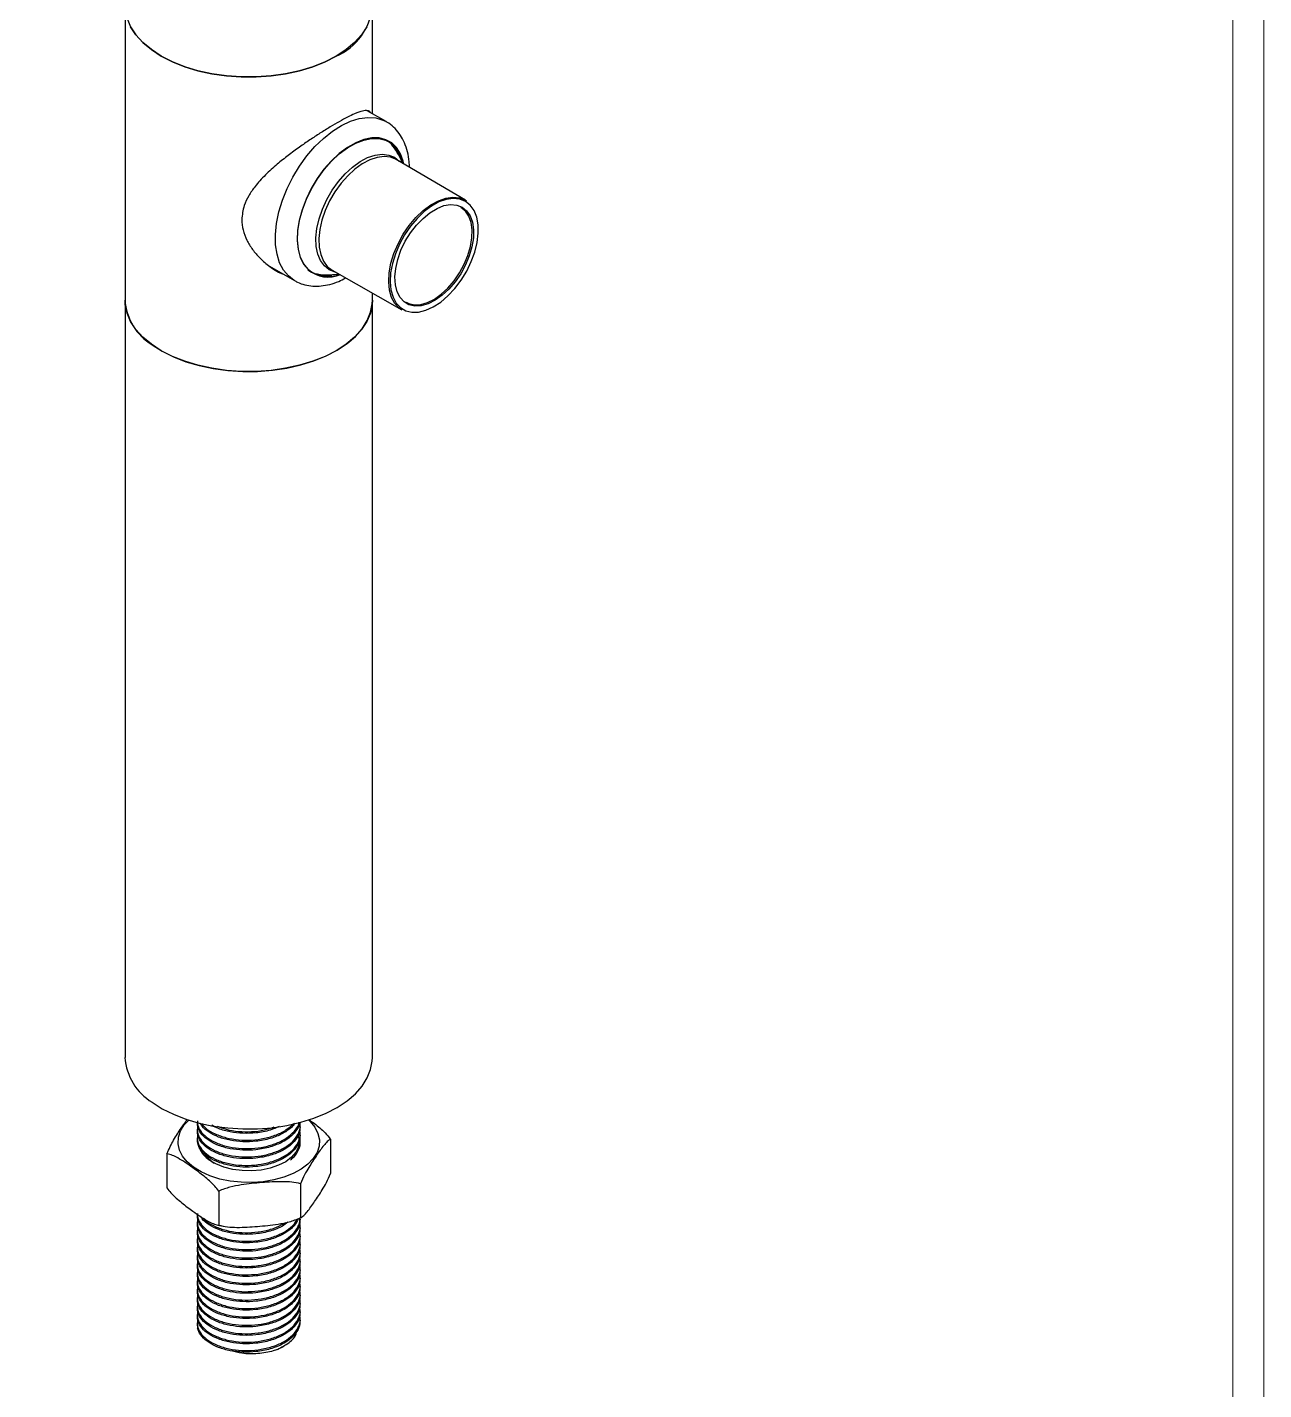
# Model space of a CAD drawing. Header units: millimetres. Extents: x 1036 to 1568, y -23 to 352.
# Drawn here: x 1448 to 1567.9, y 108.1 to 240.3 of the extents above; entities that cross this region are included whole.
import ezdxf

# ---------------------------------------------------------------- set-up
doc = ezdxf.new("R2010")
doc.units = ezdxf.units.MM
doc.layers.get('Defpoints').update_dxf_attribs({"color": 6, "lineweight": 9})
doc.layers.add('SolidLine', color=7, linetype='Continuous', lineweight=30)

msp = doc.modelspace()

# ---------------------------------------------------------------- linework, layer by layer
at = {"layer": 'Defpoints'}
for points in [[(1567.91, -23.09), (1567.91, 351.9), (1036.31, 351.9), (1036.31, -23.09)], [(1564.91, -20.09), (1564.91, 348.9), (1039.31, 348.9), (1039.31, -20.09)]]:
    msp.add_lwpolyline(points, close=True, dxfattribs=at)
at = {"layer": 'SolidLine', "color": 7, "linetype": 'Continuous', "lineweight": 25}
for p, q in [((1457.46, 242.43), (1457.46, 213.85)), ((1481.46, 231.94), (1481.46, 242.43)), ((1482.78, 231.17), (1480.95, 232.23)), ((1490.47, 223.56), (1483.75, 227.49)), ((1490.46, 223.56), (1490.59, 223.48)), ((1471.48, 217.15), (1473.88, 215.76)), ((1477.56, 216.75), (1484.32, 212.91)), ((1481.46, 213.85), (1481.46, 214.53)), ((1457.46, 213.85), (1457.46, 140.36)), ((1481.46, 140.36), (1481.46, 213.85)), ((1464.46, 134.06), (1464.46, 134.06)), ((1474.46, 133.65), (1474.46, 133.81)), ((1464.46, 133.4), (1464.46, 133.24)), ((1464.46, 132.58), (1464.46, 132.42)), ((1474.46, 132.83), (1474.46, 132.99)), ((1477.39, 132.44), (1477.39, 129.12)), ((1461.52, 131.03), (1461.52, 127.71)), ((1465.87, 130.29), (1466.1, 130.13)), ((1466.55, 127.41), (1466.55, 124.1)), ((1474.48, 128.12), (1474.48, 124.8)), ((1464.46, 124.42), (1464.46, 124.26)), ((1464.46, 123.6), (1464.46, 123.44)), ((1474.46, 123.85), (1474.46, 124.01)), ((1474.46, 123.03), (1474.46, 123.19)), ((1464.46, 122.78), (1464.46, 122.63)), ((1464.46, 121.97), (1464.46, 121.81)), ((1474.46, 122.22), (1474.46, 122.38)), ((1464.46, 121.15), (1464.46, 120.99)), ((1464.46, 120.34), (1464.46, 120.18)), ((1474.46, 121.4), (1474.46, 121.56)), ((1474.46, 120.58), (1474.46, 120.74)), ((1464.46, 119.52), (1464.46, 119.36)), ((1474.46, 119.77), (1474.46, 119.93)), ((1474.46, 118.95), (1474.46, 119.11)), ((1464.46, 118.7), (1464.46, 118.54)), ((1464.46, 117.89), (1464.46, 117.73)), ((1474.46, 118.13), (1474.46, 118.29)), ((1464.46, 117.07), (1464.46, 116.91)), ((1474.46, 117.32), (1474.46, 117.48)), ((1474.46, 116.5), (1474.46, 116.66)), ((1464.46, 116.25), (1464.46, 116.09)), ((1464.46, 115.44), (1464.46, 115.28)), ((1474.46, 115.68), (1474.46, 115.84)), ((1474.46, 114.87), (1474.46, 115.03)), ((1464.46, 114.62), (1464.46, 114.48)), ((1464.46, 114.48), (1464.49, 114.12)), ((1472.78, 112.31), (1472.24, 112.04))]:
    msp.add_line(p, q, dxfattribs=at)
at = {"layer": 'SolidLine', "color": 8, "linetype": 'Continuous', "lineweight": 25}
msp.add_line((1483.77, 228.43), (1483.73, 228.56), dxfattribs=at)
at = {"layer": 'SolidLine', "color": 7, "linetype": 'Continuous', "lineweight": 25, "flags": 128}
for points in [[(1457.46, 242.43), (1457.48, 242.01), (1457.65, 241.18), (1458, 240.37), (1458.51, 239.59), (1459.19, 238.84), (1460.01, 238.16), (1460.97, 237.53), (1462.06, 236.97), (1463.25, 236.5), (1464.53, 236.11), (1465.89, 235.81), (1467.29, 235.61), (1468.73, 235.51), (1470.18, 235.51), (1471.62, 235.61), (1473.03, 235.81), (1474.38, 236.11), (1475.66, 236.5), (1476.86, 236.97), (1477.94, 237.53)], [(1480.91, 240.37), (1480.4, 239.59), (1479.73, 238.84), (1478.9, 238.16), (1477.94, 237.53), (1476.86, 236.97), (1475.66, 236.5), (1474.38, 236.11), (1473.03, 235.81), (1471.62, 235.61), (1470.18, 235.51), (1468.73, 235.51), (1467.29, 235.61), (1465.89, 235.81), (1464.53, 236.11), (1463.25, 236.5), (1462.06, 236.97), (1460.97, 237.53), (1460.01, 238.16), (1459.19, 238.84), (1458.51, 239.59), (1458, 240.37)], [(1475.23, 216.85), (1474.81, 217.38), (1474.49, 218.03), (1474.28, 218.8), (1474.2, 219.67), (1474.23, 220.61), (1474.39, 221.6), (1474.66, 222.62), (1475.05, 223.65), (1475.54, 224.65), (1476.11, 225.62), (1476.77, 226.52), (1477.48, 227.33), (1478.24, 228.04), (1479.03, 228.63), (1479.83, 229.08), (1480.61, 229.39), (1481.37, 229.54), (1482.08, 229.54), (1482.73, 229.38), (1483.3, 229.07), (1483.77, 228.61), (1484.15, 228.01), (1484.41, 227.3), (1484.47, 227.07)], [(1483.75, 227.49), (1483.75, 227.49), (1483.63, 227.56)], [(1484.32, 212.91), (1484.05, 213.09), (1483.63, 213.54), (1483.31, 214.12), (1483.11, 214.83), (1483.03, 215.63), (1483.08, 216.51), (1483.25, 217.44), (1483.54, 218.39), (1483.95, 219.33), (1484.45, 220.25), (1485.03, 221.11), (1485.68, 221.88), (1486.38, 222.55), (1487.11, 223.1), (1487.85, 223.5), (1488.57, 223.76), (1489.26, 223.85), (1489.9, 223.79), (1490.46, 223.56), (1490.46, 223.56)], [(1490.48, 223.44), (1489.93, 223.66), (1489.3, 223.72), (1488.62, 223.63), (1487.91, 223.38), (1487.19, 222.98), (1486.47, 222.44), (1485.78, 221.78), (1485.14, 221.02), (1484.56, 220.18), (1484.07, 219.28), (1483.68, 218.34), (1483.39, 217.41), (1483.22, 216.5), (1483.17, 215.63), (1483.25, 214.84), (1483.45, 214.15), (1483.76, 213.57), (1484.18, 213.13), (1484.69, 212.83), (1485.28, 212.69), (1485.93, 212.7), (1486.63, 212.88), (1487.35, 213.2), (1488.08, 213.67), (1488.78, 214.27), (1489.45, 214.99), (1490.06, 215.79), (1490.6, 216.67), (1491.04, 217.59), (1491.38, 218.52), (1491.61, 219.45), (1491.72, 220.34), (1491.71, 221.17), (1491.57, 221.91), (1491.32, 222.55), (1490.95, 223.06), (1490.48, 223.44)], [(1490.16, 222.87), (1490.59, 222.52), (1490.93, 222.02), (1491.16, 221.41), (1491.26, 220.69), (1491.25, 219.89), (1491.11, 219.03), (1490.85, 218.15), (1490.49, 217.27), (1490.02, 216.42), (1489.48, 215.63), (1488.87, 214.92), (1488.21, 214.32), (1487.53, 213.84), (1486.85, 213.5), (1486.18, 213.31), (1485.56, 213.28), (1485, 213.4), (1484.52, 213.68), (1484.13, 214.11), (1483.85, 214.67), (1483.68, 215.34), (1483.63, 216.1), (1483.71, 216.93), (1483.91, 217.8), (1484.22, 218.69), (1484.64, 219.56), (1485.14, 220.38), (1485.72, 221.13), (1486.36, 221.79), (1487.03, 222.34), (1487.72, 222.75), (1488.39, 223.02), (1489.04, 223.13), (1489.63, 223.08), (1490.16, 222.87)], [(1484.73, 213.65), (1484.97, 213.53), (1485.53, 213.41), (1486.14, 213.44), (1486.79, 213.62), (1487.46, 213.96), (1488.13, 214.43), (1488.77, 215.02), (1489.37, 215.72), (1489.9, 216.5), (1490.36, 217.33), (1490.72, 218.19), (1490.97, 219.06), (1491.1, 219.9), (1491.12, 220.68), (1491.02, 221.39), (1490.8, 221.99), (1490.47, 222.48), (1490.04, 222.83)], [(1481.46, 213.85), (1481.43, 213.43), (1481.26, 212.6), (1480.91, 211.79), (1480.4, 211.01), (1479.73, 210.27), (1478.9, 209.58), (1477.94, 208.95), (1476.86, 208.4), (1475.66, 207.92), (1474.38, 207.53), (1473.03, 207.24), (1471.62, 207.04), (1470.18, 206.93), (1468.73, 206.93), (1467.29, 207.04), (1465.89, 207.24), (1464.53, 207.53), (1463.25, 207.92), (1462.06, 208.4), (1460.97, 208.95), (1460.01, 209.58), (1459.19, 210.27), (1458.51, 211.01), (1458, 211.79), (1457.65, 212.6), (1457.48, 213.43), (1457.46, 213.85)], [(1460.1, 209.51), (1461.07, 208.89), (1462.17, 208.35), (1463.37, 207.88), (1464.66, 207.5), (1466.02, 207.21), (1467.43, 207.02), (1468.87, 206.93), (1470.32, 206.94), (1471.76, 207.05), (1473.16, 207.26), (1474.51, 207.57), (1475.78, 207.96), (1476.97, 208.45), (1478.04, 209.01), (1478.99, 209.64), (1479.8, 210.34), (1480.46, 211.08), (1480.95, 211.87), (1481.28, 212.68), (1481.44, 213.51), (1481.46, 213.85)], [(1460.1, 136.02), (1461.07, 135.4), (1462.17, 134.86), (1463.37, 134.39), (1464.66, 134.01), (1466.02, 133.72), (1467.43, 133.53), (1468.87, 133.44), (1470.32, 133.45), (1471.76, 133.56), (1473.16, 133.77), (1474.51, 134.08), (1475.78, 134.47), (1476.97, 134.96), (1478.04, 135.52), (1478.99, 136.15), (1479.8, 136.85), (1480.46, 137.59), (1480.95, 138.38), (1481.28, 139.19), (1481.44, 140.02), (1481.46, 140.36)], [(1475.27, 134.3), (1475.41, 134.16), (1475.87, 133.6), (1476.17, 133), (1476.31, 132.39), (1476.28, 131.76), (1476.08, 131.15), (1475.71, 130.57), (1475.19, 130.02), (1474.53, 129.53), (1473.75, 129.11), (1472.86, 128.76), (1471.89, 128.49), (1470.85, 128.32), (1469.79, 128.24), (1468.71, 128.26), (1467.65, 128.37), (1466.64, 128.58), (1465.69, 128.88), (1464.84, 129.26), (1464.11, 129.72), (1463.5, 130.23), (1463.04, 130.79), (1462.74, 131.39), (1462.6, 132), (1462.64, 132.63), (1462.84, 133.24), (1463.2, 133.82), (1463.64, 134.3)], [(1465.2, 130.94), (1465.38, 130.72), (1465.87, 130.29)], [(1474.35, 132.04), (1474.28, 131.69), (1474.02, 131.17), (1473.6, 130.69), (1473.04, 130.26), (1472.34, 129.91), (1471.54, 129.63), (1470.66, 129.45), (1469.74, 129.37), (1468.81, 129.39), (1467.9, 129.51), (1467.05, 129.73), (1466.28, 130.04), (1465.63, 130.42)]]:
    msp.add_lwpolyline(points, dxfattribs=at)
at = {"layer": 'SolidLine', "color": 8, "linetype": 'Continuous', "lineweight": 25, "flags": 128}
for points in [[(1473.3, 216.2), (1472.82, 216.77), (1472.45, 217.48), (1472.2, 218.3), (1472.06, 219.23), (1472.05, 220.23), (1472.15, 221.3), (1472.38, 222.41), (1472.73, 223.54), (1473.18, 224.67), (1473.74, 225.78), (1474.38, 226.84), (1475.1, 227.84), (1475.88, 228.75), (1476.71, 229.55), (1477.58, 230.24), (1478.45, 230.8), (1479.33, 231.22), (1480.18, 231.48), (1481, 231.59), (1481.77, 231.54), (1482.47, 231.33), (1482.79, 231.17)], [(1484.51, 227.05), (1484.45, 227.33), (1484.18, 228.05), (1483.8, 228.65), (1483.32, 229.11), (1482.75, 229.42), (1482.1, 229.59), (1481.38, 229.59), (1480.62, 229.44), (1479.83, 229.13), (1479.03, 228.67), (1478.24, 228.08), (1477.47, 227.37), (1476.75, 226.55), (1476.09, 225.64), (1475.51, 224.67), (1475.02, 223.65), (1474.63, 222.62), (1474.36, 221.59), (1474.2, 220.59), (1474.16, 219.65), (1474.25, 218.78), (1474.45, 218), (1474.78, 217.34), (1475.21, 216.81), (1475.21, 216.81)], [(1477.27, 216.8), (1476.8, 217.17), (1476.42, 217.69), (1476.16, 218.33), (1476.01, 219.07), (1475.98, 219.9), (1476.07, 220.8), (1476.28, 221.74), (1476.61, 222.69), (1477.03, 223.63), (1477.56, 224.53), (1478.16, 225.37), (1478.82, 226.12), (1479.52, 226.77), (1480.25, 227.29), (1480.99, 227.68), (1481.71, 227.92), (1482.39, 228.01), (1483.03, 227.93), (1483.59, 227.71), (1484.06, 227.33), (1484.1, 227.29)], [(1483.63, 227.56), (1483.2, 227.72), (1482.58, 227.79), (1481.9, 227.7), (1481.19, 227.47), (1480.47, 227.09), (1479.75, 226.57), (1479.06, 225.93), (1478.41, 225.19), (1477.82, 224.37), (1477.3, 223.48), (1476.88, 222.56), (1476.56, 221.62), (1476.35, 220.7), (1476.26, 219.82), (1476.29, 219), (1476.44, 218.27), (1476.7, 217.64), (1477.07, 217.13), (1477.54, 216.76)], [(1473.89, 215.75), (1473.87, 215.76), (1473.3, 216.2)], [(1476.62, 216.24), (1476.9, 216.3), (1476.94, 216.31)], [(1477.91, 216.55), (1477.83, 216.57), (1477.27, 216.8)]]:
    msp.add_lwpolyline(points, dxfattribs=at)
at = {"layer": 'SolidLine', "color": 7, "linetype": 'Continuous', "lineweight": 25}
for centre, radius, start, end in [((1475.65, 242.88), 5.82, 293.1382, 355.5416), ((1481.15, 226.62), 3.22, 9.6631, 55.0404), ((1477.16, 219.08), 2.95, 229.0718, 292.0849), ((1476.95, 219.12), 2.9, 243.3355, 280.9835), ((1462.95, 214.23), 5.51, 183.921, 238.7805), ((1462.95, 140.74), 5.51, 183.921, 238.7805), ((1472.58, 132.17), 1.78, 1.3363, 19.1457), ((1467.04, 132.57), 2.56, 202.3729, 236.806)]:
    msp.add_arc(centre, radius, start, end, dxfattribs=at)
at = {"layer": 'SolidLine', "color": 8, "linetype": 'Continuous', "lineweight": 25}
msp.add_arc((1477.17, 219.14), 3.05, 229.8215, 293.2253, dxfattribs=at)
at = {"layer": 'SolidLine', "color": 7, "linetype": 'Continuous', "lineweight": 25}
for points, knots in [([(1481.27, 232.04), (1481.26, 232.06), (1481.21, 232.18), (1480.99, 232.26), (1480.52, 232.24), (1479.85, 231.99), (1479.06, 231.62), (1478.26, 231.19), (1477.36, 230.66), (1476.39, 230.06), (1475.38, 229.4), (1474.34, 228.68), (1473.27, 227.89), (1472.15, 227), (1471.04, 226), (1470.11, 224.98), (1469.43, 223.99), (1468.91, 222.93), (1468.83, 222.13), (1468.78, 221.67)], [0, 0, 0, 0, 0.007917, 0.073679, 0.150573, 0.23047, 0.284234, 0.339509, 0.393302, 0.448741, 0.501461, 0.555417, 0.614471, 0.674733, 0.745341, 0.817658, 0.87165, 0.926897, 1, 1, 1, 1]), ([(1485.04, 226.74), (1485.04, 226.92), (1485.03, 227.45), (1484.88, 228.25), (1484.59, 229.11), (1484.18, 229.87), (1483.67, 230.5), (1483.19, 230.94), (1482.87, 231.11), (1482.78, 231.15)], [0, 0, 0, 0, 0.096165, 0.277138, 0.456492, 0.613541, 0.782143, 0.944473, 1, 1, 1, 1]), ([(1484.4, 227.11), (1484.27, 227.4), (1484, 228), (1483.57, 228.68), (1483.24, 229.05), (1483.13, 229.16)], [0, 0, 0, 0, 0.394686, 0.804532, 1, 1, 1, 1]), ([(1468.78, 221.67), (1468.8, 221.33), (1468.86, 220.65), (1469.25, 219.66), (1469.81, 218.75), (1470.56, 217.87), (1471.5, 217.09), (1472.29, 216.56), (1472.75, 216.39), (1472.82, 216.37)], [0, 0, 0, 0, 0.149465, 0.30499, 0.45411, 0.606274, 0.786314, 0.969957, 1, 1, 1, 1]), ([(1473.9, 215.77), (1473.99, 215.71), (1474.3, 215.52), (1474.9, 215.32), (1475.67, 215.2), (1476.49, 215.21), (1477.33, 215.37), (1478.13, 215.63), (1478.63, 215.89), (1478.86, 216.01)], [0, 0, 0, 0, 0.064368, 0.219829, 0.375135, 0.533223, 0.696245, 0.864898, 1, 1, 1, 1]), ([(1475.83, 216.45), (1476.02, 216.41), (1476.53, 216.31), (1477.33, 216.29), (1477.93, 216.36), (1478.2, 216.39)], [0, 0, 0, 0, 0.2456, 0.656606, 1, 1, 1, 1]), ([(1461.52, 131.03), (1461.63, 131.26), (1461.84, 131.75), (1462.3, 132.59), (1462.86, 133.48), (1463.31, 134.11), (1463.52, 134.39)], [0, 0, 0, 0, 0.1630519, 0.3301954, 0.690585, 1, 1, 1, 1]), ([(1464.51, 133.8), (1464.48, 133.58), (1464.41, 133.12), (1464.72, 132.44), (1465.31, 131.81), (1466.17, 131.3), (1467.24, 130.92), (1468.46, 130.72), (1469.73, 130.7), (1471, 130.87), (1472.16, 131.21), (1473.15, 131.72), (1473.9, 132.35), (1474.35, 133.08), (1474.51, 133.68), (1474.42, 134.01), (1474.4, 134.1)], [0, 0, 0, 0, 0.071597, 0.147629, 0.222974, 0.297239, 0.373215, 0.448713, 0.522895, 0.598798, 0.674431, 0.748567, 0.824379, 0.90013, 0.974256, 1, 1, 1, 1]), ([(1464.49, 134.22), (1464.48, 134.13), (1464.45, 133.8), (1464.73, 133.25), (1465.3, 132.63), (1466.17, 132.11), (1467.24, 131.74), (1468.46, 131.54), (1469.73, 131.51), (1471, 131.68), (1472.16, 132.03), (1473.15, 132.53), (1473.88, 133.17), (1474.29, 133.71), (1474.34, 134.03), (1474.35, 134.09)], [0, 0, 0, 0, 0.0325286, 0.1194391, 0.2055642, 0.2904543, 0.3773007, 0.4636004, 0.5483962, 0.6351584, 0.7216129, 0.8063559, 0.8930139, 0.979604, 1, 1, 1, 1]), ([(1474.38, 134.1), (1474.36, 133.98), (1474.32, 133.61), (1474.05, 133.25), (1473.56, 132.7), (1472.87, 132.18), (1471.56, 131.66), (1470.23, 131.39), (1468.89, 131.35), (1467.64, 131.49), (1466.51, 131.81), (1465.57, 132.28), (1464.89, 132.87), (1464.5, 133.48), (1464.49, 133.89), (1464.49, 134.06)], [0, 0, 0, 0, 0.037259, 0.122214, 0.127266, 0.242607, 0.336634, 0.432595, 0.516523, 0.600384, 0.685774, 0.769929, 0.853577, 0.938944, 1, 1, 1, 1]), ([(1474.45, 133.65), (1474.42, 133.41), (1474.38, 132.92), (1474.05, 132.43), (1473.56, 131.88), (1472.87, 131.36), (1471.56, 130.84), (1470.23, 130.58), (1468.89, 130.53), (1467.64, 130.67), (1466.51, 130.99), (1465.57, 131.46), (1464.89, 132.06), (1464.5, 132.67), (1464.49, 133.07), (1464.49, 133.24)], [0, 0, 0, 0, 0.075282, 0.156882, 0.161734, 0.27252, 0.362833, 0.455005, 0.535618, 0.616167, 0.698185, 0.779016, 0.85936, 0.941356, 1, 1, 1, 1]), ([(1473.95, 133.99), (1473.92, 133.94), (1473.89, 133.88), (1473.55, 133.52), (1472.87, 132.99), (1471.56, 132.47), (1470.23, 132.21), (1468.89, 132.16), (1467.64, 132.31), (1466.51, 132.62), (1465.58, 133.1), (1464.98, 133.57), (1464.81, 133.9), (1464.76, 134)], [0, 0, 0, 0, 0.01994, 0.026371, 0.173226, 0.292941, 0.41512, 0.521978, 0.628751, 0.737471, 0.844618, 0.951119, 1, 1, 1, 1]), ([(1464.86, 133.98), (1465.01, 133.8), (1465.33, 133.42), (1466.17, 132.93), (1467.24, 132.56), (1468.46, 132.35), (1469.73, 132.33), (1471, 132.5), (1472.16, 132.85), (1473.13, 133.33), (1473.57, 133.75), (1473.79, 133.95)], [0, 0, 0, 0, 0.096422, 0.209221, 0.32462, 0.439292, 0.551966, 0.667253, 0.782131, 0.894735, 1, 1, 1, 1]), ([(1472.4, 133.68), (1472.13, 133.55), (1471.45, 133.25), (1470.22, 133.03), (1468.89, 132.98), (1467.65, 133.13), (1466.6, 133.4), (1466.09, 133.68), (1465.88, 133.8)], [0, 0, 0, 0, 0.143111, 0.344356, 0.520365, 0.696233, 0.875309, 1, 1, 1, 1]), ([(1466.38, 133.71), (1466.66, 133.6), (1467.3, 133.35), (1468.46, 133.17), (1469.73, 133.15), (1470.93, 133.29), (1471.61, 133.52), (1471.92, 133.63)], [0, 0, 0, 0, 0.180235, 0.39607, 0.608144, 0.825136, 1, 1, 1, 1]), ([(1475.33, 134.33), (1475.67, 134.08), (1476.18, 133.7), (1476.86, 133.06), (1477.21, 132.66), (1477.38, 132.44), (1477.39, 132.44)], [0, 0, 0, 0, 0.480662, 0.732937, 0.989273, 1, 1, 1, 1]), ([(1464.51, 132.98), (1464.48, 132.76), (1464.41, 132.3), (1464.72, 131.62), (1465.31, 131), (1466.17, 130.48), (1467.24, 130.11), (1468.46, 129.9), (1469.73, 129.88), (1471, 130.05), (1472.16, 130.4), (1473.15, 130.9), (1473.9, 131.54), (1474.35, 132.26), (1474.51, 132.87), (1474.41, 133.22), (1474.39, 133.32)], [0, 0, 0, 0, 0.071327, 0.147073, 0.222135, 0.29612, 0.37181, 0.447024, 0.520927, 0.596543, 0.671892, 0.745749, 0.821275, 0.896742, 0.970588, 1, 1, 1, 1]), ([(1474.45, 132.83), (1474.42, 132.6), (1474.38, 132.1), (1474.05, 131.62), (1473.56, 131.07), (1472.87, 130.55), (1471.56, 130.02), (1470.23, 129.76), (1468.89, 129.71), (1467.64, 129.86), (1466.51, 130.18), (1465.57, 130.65), (1464.89, 131.24), (1464.5, 131.85), (1464.49, 132.26), (1464.49, 132.43)], [0, 0, 0, 0, 0.075282, 0.156882, 0.161734, 0.27252, 0.362833, 0.455005, 0.535618, 0.616167, 0.698185, 0.779016, 0.85936, 0.941356, 1, 1, 1, 1]), ([(1473.5, 130.44), (1473.62, 130.54), (1474.01, 130.84), (1474.34, 131.45), (1474.51, 132.06), (1474.42, 132.41), (1474.39, 132.5)], [0, 0, 0, 0, 0.16498, 0.517568, 0.862584, 1, 1, 1, 1]), ([(1477.39, 132.44), (1477.28, 132.37), (1477.07, 132.23), (1476.61, 131.7), (1476.01, 130.86), (1475.39, 129.9), (1474.87, 129.01), (1474.61, 128.42), (1474.48, 128.12)], [0, 0, 0, 0, 0.111513, 0.225825, 0.472299, 0.721056, 0.859043, 1, 1, 1, 1]), ([(1466.55, 127.41), (1466.42, 127.57), (1465.96, 128.13), (1465.11, 128.87), (1463.91, 129.77), (1462.88, 130.48), (1462.05, 130.89), (1461.7, 131), (1461.53, 131.02), (1461.52, 131.03)], [0, 0, 0, 0, 0.081056, 0.288112, 0.499958, 0.786599, 0.890261, 0.995592, 1, 1, 1, 1]), ([(1474.48, 128.12), (1474.2, 128.18), (1473.63, 128.3), (1472.37, 128.34), (1470.73, 128.25), (1469.03, 128.07), (1467.62, 127.81), (1466.91, 127.55), (1466.55, 127.41)], [0, 0, 0, 0, 0.111513, 0.225825, 0.472299, 0.721055, 0.859043, 1, 1, 1, 1]), ([(1474.48, 124.8), (1474.58, 124.87), (1474.79, 125.01), (1475.25, 125.54), (1475.85, 126.38), (1476.48, 127.33), (1477, 128.23), (1477.26, 128.82), (1477.39, 129.12)], [0, 0, 0, 0, 0.111514, 0.225825, 0.472299, 0.721056, 0.859043, 1, 1, 1, 1]), ([(1461.52, 127.71), (1461.65, 127.55), (1462.11, 126.99), (1462.97, 126.25), (1464.16, 125.35), (1465.19, 124.64), (1466.02, 124.23), (1466.37, 124.12), (1466.54, 124.1), (1466.55, 124.1)], [0, 0, 0, 0, 0.081056, 0.288112, 0.499958, 0.786599, 0.890261, 0.995592, 1, 1, 1, 1]), ([(1464.51, 124.82), (1464.48, 124.6), (1464.41, 124.14), (1464.72, 123.46), (1465.31, 122.83), (1466.17, 122.31), (1467.24, 121.94), (1468.46, 121.74), (1469.73, 121.72), (1471, 121.88), (1472.16, 122.23), (1473.15, 122.74), (1473.9, 123.37), (1474.37, 124.09), (1474.42, 124.58), (1474.45, 124.83)], [0, 0, 0, 0, 0.073723, 0.152013, 0.229596, 0.306066, 0.384298, 0.462038, 0.538423, 0.61658, 0.694459, 0.770797, 0.84886, 0.926861, 1, 1, 1, 1]), ([(1464.51, 124), (1464.48, 123.78), (1464.41, 123.32), (1464.72, 122.64), (1465.31, 122.02), (1466.17, 121.5), (1467.24, 121.12), (1468.46, 120.92), (1469.73, 120.9), (1471, 121.07), (1472.16, 121.42), (1473.15, 121.92), (1473.9, 122.55), (1474.35, 123.28), (1474.51, 123.89), (1474.41, 124.24), (1474.39, 124.34)], [0, 0, 0, 0, 0.071327, 0.147073, 0.222135, 0.29612, 0.37181, 0.447024, 0.520927, 0.596543, 0.671892, 0.745749, 0.821275, 0.896742, 0.970588, 1, 1, 1, 1]), ([(1464.49, 125.23), (1464.48, 125.15), (1464.45, 124.82), (1464.73, 124.27), (1465.3, 123.65), (1466.17, 123.13), (1467.24, 122.76), (1468.46, 122.55), (1469.74, 122.53), (1471, 122.7), (1472.16, 123.05), (1473.14, 123.55), (1473.84, 124.11), (1474.07, 124.53), (1474.16, 124.69)], [0, 0, 0, 0, 0.034176, 0.125486, 0.215972, 0.30516, 0.396403, 0.487072, 0.576161, 0.667316, 0.758147, 0.847181, 0.938226, 1, 1, 1, 1]), ([(1474.29, 124.74), (1474.17, 124.51), (1474.04, 124.26), (1473.56, 123.72), (1472.87, 123.2), (1471.56, 122.67), (1470.23, 122.41), (1468.89, 122.37), (1467.64, 122.51), (1466.51, 122.83), (1465.57, 123.3), (1464.89, 123.89), (1464.5, 124.5), (1464.49, 124.91), (1464.49, 125.08)], [0, 0, 0, 0, 0.084157, 0.089428, 0.20977, 0.307873, 0.407995, 0.495562, 0.583058, 0.672151, 0.759955, 0.847229, 0.936297, 1, 1, 1, 1]), ([(1474.45, 124.67), (1474.42, 124.43), (1474.38, 123.94), (1474.05, 123.45), (1473.56, 122.9), (1472.87, 122.38), (1471.56, 121.86), (1470.23, 121.59), (1468.89, 121.55), (1467.64, 121.69), (1466.51, 122.01), (1465.57, 122.48), (1464.89, 123.07), (1464.5, 123.68), (1464.49, 124.09), (1464.49, 124.26)], [0, 0, 0, 0, 0.075282, 0.156882, 0.161734, 0.27252, 0.362833, 0.455005, 0.535618, 0.616167, 0.698185, 0.779016, 0.85936, 0.941356, 1, 1, 1, 1]), ([(1473.26, 124.4), (1473.09, 124.27), (1472.65, 123.89), (1471.55, 123.5), (1470.23, 123.23), (1468.89, 123.18), (1467.64, 123.33), (1466.51, 123.64), (1465.59, 124.12), (1465, 124.57), (1464.84, 124.88), (1464.79, 124.96)], [0, 0, 0, 0, 0.079516, 0.214332, 0.351923, 0.47226, 0.592501, 0.714935, 0.835598, 0.955533, 1, 1, 1, 1]), ([(1465.07, 124.78), (1465.16, 124.68), (1465.43, 124.37), (1466.18, 123.95), (1467.24, 123.57), (1468.46, 123.37), (1469.74, 123.35), (1470.99, 123.52), (1472.15, 123.85), (1472.76, 124.2), (1473.06, 124.36)], [0, 0, 0, 0, 0.065599, 0.198492, 0.334447, 0.469547, 0.602292, 0.738115, 0.873457, 1, 1, 1, 1]), ([(1466.55, 124.1), (1466.83, 124.04), (1467.4, 123.91), (1468.66, 123.87), (1470.3, 123.96), (1472, 124.15), (1473.41, 124.4), (1474.12, 124.67), (1474.48, 124.8)], [0, 0, 0, 0, 0.111513, 0.225825, 0.4723, 0.721056, 0.859043, 1, 1, 1, 1]), ([(1464.51, 123.19), (1464.48, 122.96), (1464.41, 122.5), (1464.72, 121.82), (1465.31, 121.2), (1466.17, 120.68), (1467.24, 120.31), (1468.46, 120.1), (1469.73, 120.08), (1471, 120.25), (1472.16, 120.6), (1473.15, 121.1), (1473.9, 121.74), (1474.35, 122.46), (1474.51, 123.08), (1474.41, 123.42), (1474.39, 123.52)], [0, 0, 0, 0, 0.071327, 0.147073, 0.222135, 0.29612, 0.37181, 0.447024, 0.520927, 0.596543, 0.671892, 0.745749, 0.821275, 0.896742, 0.970588, 1, 1, 1, 1]), ([(1474.45, 123.85), (1474.42, 123.61), (1474.38, 123.12), (1474.05, 122.64), (1473.56, 122.09), (1472.87, 121.56), (1471.56, 121.04), (1470.23, 120.78), (1468.89, 120.73), (1467.64, 120.88), (1466.51, 121.19), (1465.57, 121.67), (1464.89, 122.26), (1464.5, 122.87), (1464.49, 123.27), (1464.49, 123.44)], [0, 0, 0, 0, 0.075282, 0.156882, 0.161734, 0.27252, 0.362833, 0.455005, 0.535618, 0.616167, 0.698185, 0.779016, 0.85936, 0.941356, 1, 1, 1, 1]), ([(1474.45, 123.03), (1474.42, 122.8), (1474.38, 122.3), (1474.05, 121.82), (1473.56, 121.27), (1472.87, 120.75), (1471.56, 120.23), (1470.23, 119.96), (1468.89, 119.92), (1467.64, 120.06), (1466.51, 120.38), (1465.57, 120.85), (1464.89, 121.44), (1464.5, 122.05), (1464.49, 122.46), (1464.49, 122.63)], [0, 0, 0, 0, 0.075282, 0.156882, 0.161734, 0.27252, 0.362833, 0.455005, 0.535618, 0.616167, 0.698185, 0.779016, 0.85936, 0.941356, 1, 1, 1, 1]), ([(1466.37, 124.14), (1466.42, 124.12), (1466.59, 124.07), (1466.77, 124.05), (1466.89, 124.03)], [0, 0, 0, 0, 0.321545, 1, 1, 1, 1]), ([(1464.51, 122.37), (1464.48, 122.15), (1464.41, 121.69), (1464.72, 121.01), (1465.31, 120.38), (1466.17, 119.86), (1467.24, 119.49), (1468.46, 119.29), (1469.73, 119.27), (1471, 119.43), (1472.16, 119.78), (1473.15, 120.29), (1473.9, 120.92), (1474.35, 121.65), (1474.51, 122.26), (1474.41, 122.61), (1474.39, 122.71)], [0, 0, 0, 0, 0.071327, 0.147073, 0.222135, 0.29612, 0.37181, 0.447024, 0.520927, 0.596543, 0.671892, 0.745749, 0.821275, 0.896742, 0.970588, 1, 1, 1, 1]), ([(1464.51, 121.55), (1464.48, 121.33), (1464.41, 120.87), (1464.72, 120.19), (1465.31, 119.57), (1466.17, 119.05), (1467.24, 118.67), (1468.46, 118.47), (1469.73, 118.45), (1471, 118.62), (1472.16, 118.97), (1473.15, 119.47), (1473.9, 120.1), (1474.35, 120.83), (1474.51, 121.44), (1474.41, 121.79), (1474.39, 121.89)], [0, 0, 0, 0, 0.071327, 0.147073, 0.222135, 0.29612, 0.37181, 0.447024, 0.520927, 0.596543, 0.671892, 0.745749, 0.821275, 0.896742, 0.970588, 1, 1, 1, 1]), ([(1474.45, 122.22), (1474.42, 121.98), (1474.38, 121.49), (1474.05, 121), (1473.56, 120.45), (1472.87, 119.93), (1471.56, 119.41), (1470.23, 119.14), (1468.89, 119.1), (1467.64, 119.24), (1466.51, 119.56), (1465.57, 120.03), (1464.89, 120.63), (1464.5, 121.23), (1464.49, 121.64), (1464.49, 121.81)], [0, 0, 0, 0, 0.075282, 0.156882, 0.161734, 0.27252, 0.362833, 0.455005, 0.535618, 0.616167, 0.698185, 0.779016, 0.85936, 0.941356, 1, 1, 1, 1]), ([(1464.51, 120.74), (1464.48, 120.51), (1464.41, 120.05), (1464.72, 119.37), (1465.31, 118.75), (1466.17, 118.23), (1467.24, 117.86), (1468.46, 117.65), (1469.73, 117.63), (1471, 117.8), (1472.16, 118.15), (1473.15, 118.65), (1473.9, 119.29), (1474.35, 120.01), (1474.51, 120.63), (1474.41, 120.97), (1474.39, 121.07)], [0, 0, 0, 0, 0.071327, 0.147073, 0.222135, 0.29612, 0.37181, 0.447024, 0.520927, 0.596543, 0.671892, 0.745749, 0.821275, 0.896742, 0.970588, 1, 1, 1, 1]), ([(1474.45, 121.4), (1474.42, 121.16), (1474.38, 120.67), (1474.05, 120.19), (1473.56, 119.64), (1472.87, 119.11), (1471.56, 118.59), (1470.23, 118.33), (1468.89, 118.28), (1467.64, 118.43), (1466.51, 118.74), (1465.57, 119.22), (1464.89, 119.81), (1464.5, 120.42), (1464.49, 120.82), (1464.49, 120.99)], [0, 0, 0, 0, 0.075282, 0.156882, 0.161734, 0.27252, 0.362833, 0.455005, 0.535618, 0.616167, 0.698185, 0.779016, 0.85936, 0.941356, 1, 1, 1, 1]), ([(1474.45, 120.58), (1474.42, 120.35), (1474.38, 119.85), (1474.05, 119.37), (1473.56, 118.82), (1472.87, 118.3), (1471.56, 117.78), (1470.23, 117.51), (1468.89, 117.47), (1467.64, 117.61), (1466.51, 117.93), (1465.57, 118.4), (1464.89, 118.99), (1464.5, 119.6), (1464.49, 120.01), (1464.49, 120.18)], [0, 0, 0, 0, 0.075282, 0.156882, 0.161734, 0.27252, 0.362833, 0.455005, 0.535618, 0.616167, 0.698185, 0.779016, 0.85936, 0.941356, 1, 1, 1, 1]), ([(1464.51, 119.92), (1464.48, 119.7), (1464.41, 119.24), (1464.72, 118.56), (1465.31, 117.93), (1466.17, 117.41), (1467.24, 117.04), (1468.46, 116.84), (1469.73, 116.82), (1471, 116.98), (1472.16, 117.33), (1473.15, 117.84), (1473.9, 118.47), (1474.35, 119.2), (1474.51, 119.81), (1474.41, 120.16), (1474.39, 120.26)], [0, 0, 0, 0, 0.071327, 0.147073, 0.222135, 0.29612, 0.37181, 0.447024, 0.520927, 0.596543, 0.671892, 0.745749, 0.821275, 0.896742, 0.970588, 1, 1, 1, 1]), ([(1464.51, 119.1), (1464.48, 118.88), (1464.41, 118.42), (1464.72, 117.74), (1465.31, 117.12), (1466.17, 116.6), (1467.24, 116.23), (1468.46, 116.02), (1469.73, 116), (1471, 116.17), (1472.16, 116.52), (1473.15, 117.02), (1473.9, 117.66), (1474.35, 118.38), (1474.51, 118.99), (1474.41, 119.34), (1474.39, 119.44)], [0, 0, 0, 0, 0.071327, 0.147073, 0.222135, 0.29612, 0.37181, 0.447024, 0.520927, 0.596543, 0.671892, 0.745749, 0.821275, 0.896742, 0.970588, 1, 1, 1, 1]), ([(1474.45, 119.77), (1474.42, 119.53), (1474.38, 119.04), (1474.05, 118.55), (1473.56, 118), (1472.87, 117.48), (1471.56, 116.96), (1470.23, 116.69), (1468.89, 116.65), (1467.64, 116.79), (1466.51, 117.11), (1465.57, 117.58), (1464.89, 118.18), (1464.5, 118.78), (1464.49, 119.19), (1464.49, 119.36)], [0, 0, 0, 0, 0.075282, 0.156882, 0.161734, 0.27252, 0.362833, 0.455005, 0.535618, 0.616167, 0.698185, 0.779016, 0.85936, 0.941356, 1, 1, 1, 1]), ([(1464.51, 118.29), (1464.48, 118.06), (1464.41, 117.6), (1464.72, 116.92), (1465.31, 116.3), (1466.17, 115.78), (1467.24, 115.41), (1468.46, 115.21), (1469.73, 115.18), (1471, 115.35), (1472.16, 115.7), (1473.15, 116.2), (1473.9, 116.84), (1474.35, 117.56), (1474.51, 118.18), (1474.41, 118.52), (1474.39, 118.62)], [0, 0, 0, 0, 0.071327, 0.147073, 0.222135, 0.29612, 0.37181, 0.447024, 0.520927, 0.596543, 0.671892, 0.745749, 0.821275, 0.896742, 0.970588, 1, 1, 1, 1]), ([(1464.51, 117.47), (1464.48, 117.25), (1464.41, 116.79), (1464.72, 116.11), (1465.31, 115.48), (1466.17, 114.96), (1467.24, 114.59), (1468.46, 114.39), (1469.73, 114.37), (1471, 114.53), (1472.16, 114.88), (1473.15, 115.39), (1473.9, 116.02), (1474.35, 116.75), (1474.51, 117.36), (1474.41, 117.71), (1474.39, 117.81)], [0, 0, 0, 0, 0.071327, 0.147073, 0.222135, 0.29612, 0.37181, 0.447024, 0.520927, 0.596543, 0.671892, 0.745749, 0.821275, 0.896742, 0.970588, 1, 1, 1, 1]), ([(1474.45, 118.95), (1474.42, 118.71), (1474.38, 118.22), (1474.05, 117.74), (1473.56, 117.19), (1472.87, 116.66), (1471.56, 116.14), (1470.23, 115.88), (1468.89, 115.83), (1467.64, 115.98), (1466.51, 116.29), (1465.57, 116.77), (1464.89, 117.36), (1464.5, 117.97), (1464.49, 118.37), (1464.49, 118.54)], [0, 0, 0, 0, 0.075282, 0.156882, 0.161734, 0.27252, 0.362833, 0.455005, 0.535618, 0.616167, 0.698185, 0.779016, 0.85936, 0.941356, 1, 1, 1, 1]), ([(1474.45, 118.14), (1474.42, 117.9), (1474.38, 117.4), (1474.05, 116.92), (1473.56, 116.37), (1472.87, 115.85), (1471.56, 115.33), (1470.23, 115.06), (1468.89, 115.02), (1467.64, 115.16), (1466.51, 115.48), (1465.57, 115.95), (1464.89, 116.54), (1464.5, 117.15), (1464.49, 117.56), (1464.49, 117.73)], [0, 0, 0, 0, 0.075282, 0.156882, 0.161734, 0.27252, 0.362833, 0.455005, 0.535618, 0.616167, 0.698185, 0.779016, 0.85936, 0.941356, 1, 1, 1, 1]), ([(1464.51, 116.65), (1464.48, 116.43), (1464.41, 115.97), (1464.72, 115.29), (1465.31, 114.67), (1466.17, 114.15), (1467.24, 113.78), (1468.46, 113.57), (1469.73, 113.55), (1471, 113.72), (1472.16, 114.07), (1473.15, 114.57), (1473.9, 115.21), (1474.35, 115.93), (1474.51, 116.54), (1474.41, 116.89), (1474.39, 116.99)], [0, 0, 0, 0, 0.071327, 0.147073, 0.222135, 0.29612, 0.37181, 0.447024, 0.520927, 0.596543, 0.671892, 0.745749, 0.821275, 0.896742, 0.970588, 1, 1, 1, 1]), ([(1474.45, 117.32), (1474.42, 117.08), (1474.38, 116.59), (1474.05, 116.1), (1473.56, 115.55), (1472.87, 115.03), (1471.56, 114.51), (1470.23, 114.25), (1468.89, 114.2), (1467.64, 114.34), (1466.51, 114.66), (1465.57, 115.13), (1464.89, 115.73), (1464.5, 116.33), (1464.49, 116.74), (1464.49, 116.91)], [0, 0, 0, 0, 0.075282, 0.156882, 0.161734, 0.27252, 0.362833, 0.455005, 0.535618, 0.616167, 0.698185, 0.779016, 0.85936, 0.941356, 1, 1, 1, 1]), ([(1474.45, 116.5), (1474.42, 116.26), (1474.38, 115.77), (1474.05, 115.29), (1473.56, 114.74), (1472.87, 114.22), (1471.56, 113.69), (1470.23, 113.43), (1468.89, 113.38), (1467.64, 113.53), (1466.51, 113.84), (1465.57, 114.32), (1464.89, 114.91), (1464.5, 115.52), (1464.49, 115.92), (1464.49, 116.09)], [0, 0, 0, 0, 0.075282, 0.156882, 0.161734, 0.27252, 0.362833, 0.455005, 0.535618, 0.616167, 0.698185, 0.779016, 0.85936, 0.941356, 1, 1, 1, 1]), ([(1464.51, 115.84), (1464.48, 115.61), (1464.41, 115.15), (1464.72, 114.47), (1465.31, 113.85), (1466.17, 113.33), (1467.24, 112.96), (1468.46, 112.76), (1469.73, 112.73), (1471, 112.9), (1472.16, 113.25), (1473.15, 113.75), (1473.9, 114.39), (1474.35, 115.11), (1474.51, 115.73), (1474.41, 116.07), (1474.39, 116.17)], [0, 0, 0, 0, 0.071327, 0.147073, 0.222135, 0.29612, 0.37181, 0.447024, 0.520927, 0.596543, 0.671892, 0.745749, 0.821275, 0.896742, 0.970588, 1, 1, 1, 1]), ([(1464.51, 115.02), (1464.48, 114.8), (1464.41, 114.34), (1464.72, 113.66), (1465.31, 113.03), (1466.17, 112.52), (1467.24, 112.14), (1468.46, 111.94), (1469.73, 111.92), (1471, 112.09), (1472.16, 112.43), (1473.15, 112.94), (1473.9, 113.57), (1474.35, 114.3), (1474.51, 114.91), (1474.41, 115.26), (1474.39, 115.36)], [0, 0, 0, 0, 0.071327, 0.147073, 0.222135, 0.29612, 0.37181, 0.447024, 0.520927, 0.596543, 0.671892, 0.745749, 0.821275, 0.896742, 0.970588, 1, 1, 1, 1]), ([(1474.45, 115.69), (1474.42, 115.45), (1474.38, 114.95), (1474.05, 114.47), (1473.56, 113.92), (1472.87, 113.4), (1471.56, 112.88), (1470.23, 112.61), (1468.89, 112.57), (1467.64, 112.71), (1466.51, 113.03), (1465.57, 113.5), (1464.89, 114.09), (1464.5, 114.7), (1464.49, 115.11), (1464.49, 115.28)], [0, 0, 0, 0, 0.075282, 0.156882, 0.161734, 0.27252, 0.362833, 0.455005, 0.535618, 0.616167, 0.698185, 0.779016, 0.85936, 0.941356, 1, 1, 1, 1]), ([(1474.45, 114.87), (1474.42, 114.63), (1474.38, 114.14), (1474.05, 113.65), (1473.56, 113.1), (1472.87, 112.58), (1471.56, 112.06), (1470.23, 111.8), (1468.89, 111.75), (1467.64, 111.89), (1466.51, 112.21), (1465.57, 112.68), (1464.88, 113.28), (1464.58, 113.78), (1464.51, 114.06), (1464.49, 114.12)], [0, 0, 0, 0, 0.078373, 0.163323, 0.168374, 0.28371, 0.377731, 0.473687, 0.55761, 0.641466, 0.726852, 0.811002, 0.894645, 0.980007, 1, 1, 1, 1]), ([(1472.24, 112.04), (1472.63, 112.25), (1473.43, 112.68), (1474.04, 113.34), (1474.1, 113.75), (1474.11, 113.84)], [0, 0, 0, 0, 0.437012, 0.873974, 1, 1, 1, 1]), ([(1472.24, 112.04), (1472.1, 112), (1471.52, 111.79), (1470.36, 111.59), (1468.9, 111.6), (1468.1, 111.82), (1467.76, 111.91)], [0, 0, 0, 0, 0.097301, 0.436072, 0.765194, 1, 1, 1, 1])]:
    msp.add_open_spline(points, degree=3, knots=knots, dxfattribs=at)

doc.saveas('drawing.dxf')
